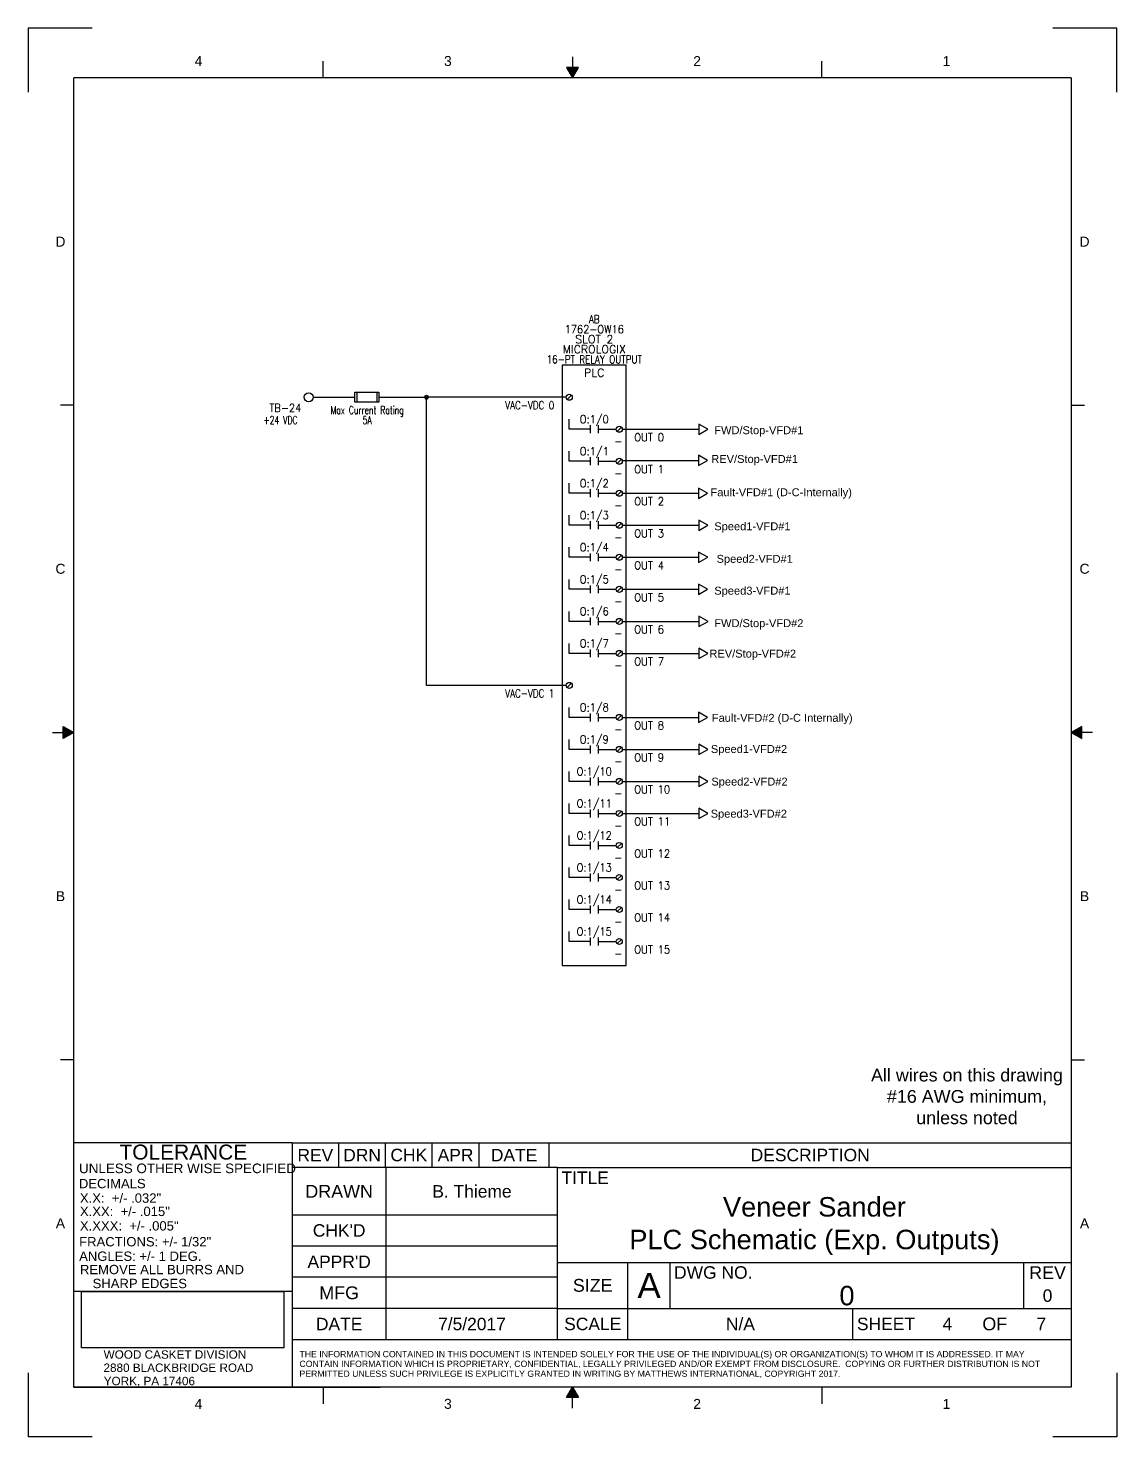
# Model space of a CAD drawing. Header units: inches. Extents: x 2 to 151, y 1 to 23.
# Drawn here: x 68.45 to 85.45, y 1.42 to 23.42 of the extents above; entities that cross this region are included whole.
import ezdxf
from ezdxf.enums import TextEntityAlignment as Align

# ---------------------------------------------------------------- set-up
doc = ezdxf.new("R2010")
doc.units = ezdxf.units.IN
doc.header["$MEASUREMENT"] = 0
for name, color, linetype in [('DESC', 150, 'Continuous'), ('LOC', 8, 'Continuous'), ('MISC', 7, 'Continuous'), ('SYMS', 7, 'Continuous'), ('TAGS', 150, 'Continuous'), ('TERMS', 123, 'Continuous'), ('Title Block Border', 7, 'Continuous'), ('Title Block Text', 7, 'Continuous'), ('WIRES', 7, 'Continuous')]:
    doc.layers.add(name, color=color, linetype=linetype)
doc.styles.add('Current-ANSI', font='arial.ttf')
doc.styles.add('DEFAULT-ANSI', font='arial.ttf')
doc.styles.get("Standard").update_dxf_attribs({"font": 'arial.ttf'})
doc.styles.add('Text Style5', font='arial.ttf')
doc.styles.add('WD', font='romans.shx')
picture_1 = doc.add_image_def('image1.png', size_in_pixel=(507, 141))

# ---------------------------------------------------------------- blocks, each defined once
blk = doc.blocks.new('Title Block A Portrait')
at = {"layer": 'Title Block Border'}
h = blk.add_hatch(color=256, dxfattribs=at)
h.dxf.hatch_style = 1
h.paths.add_polyline_path([(4.202, 10.693), (4.25, 10.611), (4.298, 10.693)])
h = blk.add_hatch(color=256, dxfattribs=at)
h.dxf.hatch_style = 1
h.paths.add_polyline_path([(0.273, 5.452), (0.356, 5.5), (0.273, 5.548)])
h = blk.add_hatch(color=256, dxfattribs=at)
h.dxf.hatch_style = 1
h.paths.add_polyline_path([(8.227, 5.548), (8.144, 5.5), (8.227, 5.452)])
h = blk.add_hatch(color=256, dxfattribs=at)
h.dxf.hatch_style = 1
h.paths.add_polyline_path([(4.298, 0.307), (4.25, 0.389), (4.202, 0.307)])
for p, q in [((0.5, 11), (0, 11)), ((0, 11), (0, 10.5)), ((8.5, 11), (8, 11)), ((8.5, 10.5), (8.5, 11)), ((2.303, 10.611), (2.303, 10.743)), ((4.298, 10.693), (4.202, 10.693)), ((4.202, 10.693), (4.25, 10.611)), ((4.25, 10.776), (4.25, 10.693)), ((4.25, 10.611), (4.298, 10.693)), ((4.25, 10.611), (4.298, 10.693)), ((6.197, 10.611), (6.197, 10.743)), ((0.356, 0.389), (0.356, 10.611)), ((8.144, 10.611), (0.356, 10.611)), ((8.144, 10.611), (8.144, 0.389)), ((0.356, 6.473), (0.356, 8.683)), ((0.356, 8.055), (0.252, 8.055)), ((8.144, 8.055), (8.248, 8.055)), ((0.191, 5.5), (0.273, 5.5)), ((0.273, 5.452), (0.273, 5.548)), ((0.273, 5.548), (0.356, 5.5)), ((0.356, 5.5), (0.273, 5.452)), ((0.356, 5.5), (0.273, 5.452)), ((8.227, 5.548), (8.144, 5.5)), ((8.144, 5.5), (8.227, 5.452)), ((8.144, 5.5), (8.227, 5.452)), ((8.227, 5.452), (8.227, 5.548)), ((8.309, 5.5), (8.227, 5.5)), ((0.356, 2.945), (0.252, 2.945)), ((8.144, 2.945), (8.248, 2.945)), ((2.06, 2.297), (0.356, 2.297)), ((2.06, 2.297), (2.06, 0.759)), ((2.06, 2.297), (8.144, 2.297)), ((2.425, 2.102), (2.425, 2.297)), ((2.79, 2.102), (2.79, 2.297)), ((3.155, 2.102), (3.155, 2.297)), ((3.52, 2.102), (3.52, 2.297)), ((4.067, 2.102), (4.067, 2.297)), ((4.133, 2.102), (2.06, 2.102)), ((2.796, 0.759), (2.796, 2.102)), ((4.133, 0.759), (4.133, 2.102)), ((4.133, 2.102), (8.144, 2.102)), ((4.133, 1.732), (2.06, 1.732)), ((4.133, 1.489), (2.06, 1.489)), ((4.133, 1.362), (8.144, 1.362)), ((4.683, 1.002), (4.683, 1.362)), ((5.013, 1.002), (5.013, 1.362)), ((7.774, 1.002), (7.774, 1.362)), ((4.133, 1.246), (2.06, 1.246)), ((2.06, 1.135), (0.356, 1.135)), ((4.133, 1.002), (2.06, 1.002)), ((4.133, 1.002), (8.144, 1.002)), ((4.683, 0.759), (4.683, 1.002)), ((6.44, 0.759), (6.44, 1.002)), ((2.06, 0.759), (8.144, 0.759)), ((2.06, 0.759), (2.06, 0.389)), ((0, 0.5), (0, 0)), ((8.5, 0.5), (8.5, 0)), ((8.144, 0.389), (0.356, 0.389)), ((0.356, 0.389), (2.747, 0.389)), ((2.303, 0.389), (2.303, 0.257)), ((4.202, 0.307), (4.25, 0.389)), ((4.25, 0.389), (4.298, 0.307)), ((4.25, 0.389), (4.298, 0.307)), ((6.197, 0.389), (6.197, 0.257)), ((4.298, 0.307), (4.202, 0.307)), ((4.25, 0.224), (4.25, 0.307)), ((0.5, 0), (0, 0)), ((8.5, 0), (8, 0))]:
    blk.add_line(p, q, dxfattribs=at)
at = {"layer": 'Title Block Border', "color": 5, "style": 'DEFAULT-ANSI'}
for s, height, p in [('DECIMALS', 0.073, (0.396, 1.941)), ('X.X:  +/- .032"', 0.07301, (0.404, 1.828)), ('X.XX:  +/- .015"', 0.07301, (0.404, 1.724)), ('X.XXX:  +/- .005"', 0.07301, (0.404, 1.611)), ('FRACTIONS: +/- 1/32"', 0.07301, (0.398, 1.487)), ('ANGLES: +/- 1 DEG.', 0.07301, (0.398, 1.374)), ('WOOD CASKET DIVISION', 0.06553, (0.589, 0.61)), ('2880 BLACKBRIDGE ROAD', 0.06553, (0.588, 0.507)), ('YORK, PA 17406', 0.06553, (0.59, 0.403))]:
    blk.add_text(s, height=height, dxfattribs=at).set_placement(p)
for s, p in [('THE INFORMATION CONTAINED IN THIS DOCUMENT IS INTENDED SOLELY FOR THE USE OF THE INDIVIDUAL(S) OR ORGANIZATION(S) TO WHOM IT IS ADDRESSED. IT MAY', (2.118, 0.646)), ('CONTAIN INFORMATION WHICH IS PROPRIETARY, CONFIDENTIAL, LEGALLY PRIVILEGED AND/OR EXEMPT FROM DISCLOSURE.  COPYING OR FURTHER DISTRIBUTION IS NOT', (2.118, 0.57)), ('PERMITTED UNLESS SUCH PRIVILEGE IS EXPLICITLY GRANTED IN WRITING BY MATTHEWS INTERNATIONAL, COPYRIGHT 2017.', (2.118, 0.493))]:
    blk.add_text(s, height=0.048673, dxfattribs=at).set_placement(p, align=Align.MIDDLE_LEFT)
at = {"layer": 'Title Block Border', "char_height": 0.0778, "attachment_point": 5, "style": 'Text Style5'}
for s, insert in [('4', (1.33, 10.743)), ('3', (3.277, 10.743)), ('2', (5.223, 10.743)), ('1', (7.17, 10.743)), ('D', (0.252, 9.333)), ('D', (8.248, 9.333)), ('C', (0.252, 6.778)), ('C', (8.248, 6.778)), ('B', (0.252, 4.222)), ('B', (8.248, 4.222)), ('A', (0.252, 1.667)), ('A', (8.248, 1.667)), ('4', (1.33, 0.257)), ('3', (3.277, 0.257)), ('2', (5.223, 0.257)), ('1', (7.17, 0.257))]:
    blk.add_mtext(s, dxfattribs=dict(at, insert=insert))
at = {"layer": 'Title Block Border', "color": 5, "attachment_point": 1, "style": 'DEFAULT-ANSI'}
for s, insert, char_height, width in [('TOLERANCE', (0.713, 2.282), 0.1168, 1.0081), ('\\fArial|b0|i0;\\H0.0750;UNLESS OTHER WISE SPECIFIED', (0.397, 2.134), 0.07301, 1.70843), ('{\\H1x;REMOVE ALL BURRS AND}', (0.404, 1.343), 0.07301, 2.13676), ('SHARP EDGES', (0.503, 1.234), 0.07301, 2.13676)]:
    blk.add_mtext(s, dxfattribs=dict(at, insert=insert, char_height=char_height, width=width))
at = {"layer": 'Title Block Border', "color": 7, "style": 'Current-ANSI'}
for s, insert, char_height, width, attachment_point in [('REV', (2.242, 2.2), 0.0973, 0.66161, 5), ('{\\H1x;DRN}', (2.607, 2.2), 0.0973, 0.66161, 5), ('CHK', (2.972, 2.2), 0.0973, 0.66161, 5), ('APR', (3.337, 2.2), 0.0973, 0.66161, 5), ('DATE', (3.794, 2.2), 0.0973, 0.66161, 5), ('DESCRIPTION', (6.106, 2.2), 0.09735, 0.66161, 5), ('{\\H1x;TITLE}', (4.164, 2.072), 0.09735, 0.72818, 1), ('\\fArial|b0|i0;\\H0.1000;DRAWN', (2.428, 1.917), 0.09735, 0.66161, 5), ("{\\H1x;CHK'D}", (2.428, 1.611), 0.09735, 0.83407, 5), ("{\\H1x;APPR'D}", (2.428, 1.367), 0.09735, 0.25168, 5), ('{\\H1x;DWG NO.}', (5.043, 1.332), 0.09735, 0.72818, 1), ('\\fArial|b0|i0;\\H0.1000;REV', (7.959, 1.332), 0.09735, 0.36409, 2), ('\\fArial|b0|i0;\\H0.1000;SIZE', (4.408, 1.182), 0.09735, 0.30235, 5), ('\\fArial|b0|i0;\\H0.1000;MFG', (2.428, 1.124), 0.09735, 0.38348, 5), ('{\\H1x;DATE}', (2.428, 0.881), 0.09735, 0.93418, 5), ('{\\H1x;SCALE}', (4.408, 0.881), 0.09735, 0.89927, 5), ('{\\H1x;SHEET}', (6.471, 0.881), 0.09735, 0.72818, 4), ('\\fArial|b0|i0;\\H0.1000;OF', (7.547, 0.881), 0.09735, 0.27259, 5)]:
    blk.add_mtext(s, dxfattribs=dict(at, insert=insert, char_height=char_height, width=width, attachment_point=attachment_point))
at = {"layer": 'Title Block Border', "insert": (4.848, 1.182), "char_height": 0.195, "attachment_point": 5}
blk.add_mtext_dynamic_manual_height_columns('A', width=0.32411, gutter_width=1, heights=[0], dxfattribs=at)
at = {"layer": 'Title Block Border'}
blk.add_attdef('SCALE', text='', height=0.0973, dxfattribs=at).set_placement((5.561, 0.881), align=Align.MIDDLE_CENTER)
at = {"layer": 'Title Block Text'}
for tag, height, p in [('DRAWN_BY', 0.0973, (3.465, 1.917)), ('TITLE1', 0.152, (6.139, 1.796)), ('CHECKED_BY', 0.0973, (3.465, 1.611)), ('TITLE2', 0.152, (6.139, 1.541)), ('APPROVED_BY', 0.0973, (3.465, 1.367)), ('MFG', 0.0973, (3.465, 1.124)), ('DWG_NO', 0.152, (6.393, 1.103)), ('REV', 0.0973, (7.959, 1.103)), ('DATE', 0.0973, (3.465, 0.881)), ('SHEET_NO', 0.0973, (7.177, 0.881)), ('SHEET_OF', 0.0973, (7.91, 0.881))]:
    blk.add_attdef(tag, text='', height=height, dxfattribs=at).set_placement(p, align=Align.MIDDLE_CENTER)
at = {"color": 8}
image = blk.add_image(picture_1, insert=(0.417, 0.696), size_in_units=(1.579, 0.439), dxfattribs=at)
image.dxf.flags = 15
image.dxf.unprotected_set("ltscale", 0)
blk = doc.blocks.new('PLCIO_6A2A')
at = {"layer": 'SYMS'}
for p, q in [((0.5, 0.5), (-0.5, 0.5)), ((-0.5, 0.5), (-0.5, -8.875)), ((0.5, -8.875), (0.5, 0.5)), ((-0.357, 0.033), (-0.424, -0.033)), ((-0.391, -0.5), (-0.391, -0.344)), ((-0.062, -0.438), (-0.062, -0.562)), ((0.062, -0.438), (0.062, -0.562)), ((-0.062, -0.5), (-0.391, -0.5)), ((0.062, -0.5), (0.344, -0.5)), ((0.357, -0.533), (0.424, -0.467)), ((-0.391, -1), (-0.391, -0.844)), ((-0.062, -1), (-0.391, -1)), ((-0.062, -0.938), (-0.062, -1.062)), ((0.062, -0.938), (0.062, -1.062)), ((0.062, -1), (0.344, -1)), ((0.357, -1.033), (0.424, -0.967)), ((-0.391, -1.5), (-0.391, -1.344)), ((-0.062, -1.5), (-0.391, -1.5)), ((-0.062, -1.438), (-0.062, -1.562)), ((0.062, -1.438), (0.062, -1.562)), ((0.062, -1.5), (0.344, -1.5)), ((0.357, -1.533), (0.424, -1.467)), ((-0.391, -2), (-0.391, -1.844)), ((-0.062, -1.938), (-0.062, -2.062)), ((0.062, -1.938), (0.062, -2.062)), ((0.357, -2.033), (0.424, -1.967)), ((-0.062, -2), (-0.391, -2)), ((0.062, -2), (0.344, -2)), ((-0.391, -2.5), (-0.391, -2.344)), ((-0.062, -2.5), (-0.391, -2.5)), ((-0.062, -2.438), (-0.062, -2.562)), ((0.062, -2.438), (0.062, -2.562)), ((0.062, -2.5), (0.344, -2.5)), ((0.357, -2.533), (0.424, -2.467)), ((-0.391, -3), (-0.391, -2.844)), ((-0.062, -3), (-0.391, -3)), ((-0.062, -2.938), (-0.062, -3.062)), ((0.062, -2.938), (0.062, -3.062)), ((0.062, -3), (0.344, -3)), ((0.357, -3.033), (0.424, -2.967)), ((-0.391, -3.5), (-0.391, -3.344)), ((-0.062, -3.5), (-0.391, -3.5)), ((-0.062, -3.438), (-0.062, -3.562)), ((0.062, -3.438), (0.062, -3.562)), ((0.062, -3.5), (0.344, -3.5)), ((0.357, -3.533), (0.424, -3.467)), ((-0.391, -4), (-0.391, -3.844)), ((-0.062, -3.938), (-0.062, -4.062)), ((0.062, -3.938), (0.062, -4.062)), ((-0.062, -4), (-0.391, -4)), ((0.062, -4), (0.344, -4)), ((0.357, -4.033), (0.424, -3.967)), ((-0.357, -4.467), (-0.424, -4.533)), ((-0.391, -5), (-0.391, -4.844)), ((-0.062, -5), (-0.391, -5)), ((-0.062, -4.938), (-0.062, -5.062)), ((0.062, -4.938), (0.062, -5.062)), ((0.062, -5), (0.344, -5)), ((0.357, -5.033), (0.424, -4.967)), ((-0.391, -5.5), (-0.391, -5.344)), ((-0.062, -5.5), (-0.391, -5.5)), ((-0.062, -5.438), (-0.062, -5.562)), ((0.062, -5.438), (0.062, -5.562)), ((0.062, -5.5), (0.344, -5.5)), ((0.357, -5.533), (0.424, -5.467)), ((-0.391, -6), (-0.391, -5.844)), ((-0.062, -5.938), (-0.062, -6.062)), ((0.062, -5.938), (0.062, -6.062)), ((-0.062, -6), (-0.391, -6)), ((0.062, -6), (0.344, -6)), ((0.357, -6.033), (0.424, -5.967)), ((-0.391, -6.5), (-0.391, -6.344)), ((-0.062, -6.5), (-0.391, -6.5)), ((-0.062, -6.438), (-0.062, -6.562)), ((0.062, -6.438), (0.062, -6.562)), ((0.062, -6.5), (0.344, -6.5)), ((0.357, -6.533), (0.424, -6.467)), ((-0.391, -7), (-0.391, -6.844)), ((-0.062, -7), (-0.391, -7)), ((-0.062, -6.938), (-0.062, -7.062)), ((0.062, -6.938), (0.062, -7.062)), ((0.062, -7), (0.344, -7)), ((0.357, -7.033), (0.424, -6.967)), ((-0.391, -7.5), (-0.391, -7.344)), ((-0.062, -7.438), (-0.062, -7.562)), ((0.062, -7.438), (0.062, -7.562)), ((0.357, -7.533), (0.424, -7.467)), ((-0.062, -7.5), (-0.391, -7.5)), ((0.062, -7.5), (0.344, -7.5)), ((-0.391, -8), (-0.391, -7.844)), ((-0.062, -8), (-0.391, -8)), ((-0.062, -7.938), (-0.062, -8.062)), ((0.062, -7.938), (0.062, -8.062)), ((0.062, -8), (0.344, -8)), ((0.357, -8.033), (0.424, -7.967)), ((-0.391, -8.5), (-0.391, -8.344)), ((-0.062, -8.5), (-0.391, -8.5)), ((-0.062, -8.438), (-0.062, -8.562)), ((0.062, -8.438), (0.062, -8.562)), ((0.062, -8.5), (0.344, -8.5)), ((0.357, -8.533), (0.424, -8.467)), ((-0.5, -8.875), (0.5, -8.875))]:
    blk.add_line(p, q, dxfattribs=at)
for centre in [(-0.391, 0), (0.391, -0.5), (0.391, -1), (0.391, -1.5), (0.391, -2), (0.391, -2.5), (0.391, -3), (0.391, -3.5), (0.391, -4), (-0.391, -4.5), (0.391, -5), (0.391, -5.5), (0.391, -6), (0.391, -6.5), (0.391, -7), (0.391, -7.5), (0.391, -8), (0.391, -8.5)]:
    blk.add_circle(centre, 0.0469, dxfattribs=at)
at = {"layer": 'SYMS', "style": 'WD'}
for tag, width, p in [('INST', 0.8, (0, 1.482)), ('LOC', 0.8, (0, 1.312)), ('MFG', 0.8, (0, 1.156)), ('CAT', 0.9, (0, 1)), ('DESC', 0.8, (0, 0.53))]:
    blk.add_attdef(tag, text='', height=0.125, dxfattribs=dict(at, width=width)).set_placement(p, align=Align.CENTER)
for tag, p in [('LINE1', (0, 0.844)), ('LINE2', (0, 0.688)), ('TAG', (0, 0.322))]:
    blk.add_attdef(tag, text='', height=0.125, dxfattribs=at).set_placement(p, align=Align.CENTER)
at = {"layer": 'SYMS', "linetype": 'Continuous', "style": 'WD', "flags": 9}
blk.add_attdef('ASSYCODE', text='', height=0.01, dxfattribs=at).set_placement((0.23, 1.071), align=Align.CENTER)
at = {"layer": 'SYMS', "style": 'WD', "flags": 1}
for tag, p in [('X4TERM01', (-0.438, 0)), ('X1TERM02', (0.438, -0.5)), ('X1TERM03', (0.438, -1)), ('X1TERM04', (0.438, -1.5)), ('X1TERM05', (0.438, -2)), ('X1TERM06', (0.438, -2.5)), ('X1TERM07', (0.438, -3)), ('X1TERM08', (0.438, -3.5)), ('X1TERM09', (0.438, -4)), ('X4TERM10', (-0.438, -4.5)), ('X1TERM11', (0.438, -5)), ('X1TERM12', (0.438, -5.5)), ('X1TERM13', (0.438, -6)), ('X1TERM14', (0.438, -6.5)), ('X1TERM15', (0.438, -7)), ('X1TERM16', (0.438, -7.5)), ('X1TERM17', (0.438, -8)), ('X1TERM18', (0.438, -8.5))]:
    blk.add_attdef(tag, p, '', height=0.01, dxfattribs=at)
at = {"layer": 'SYMS', "style": 'WD'}
for tag, width, p in [('TERMDESC01', 0.8, (-0.625, -0.062)), ('TERM02', 0.9, (0.438, -0.625)), ('TERM03', 0.9, (0.438, -1.125)), ('TERM04', 0.9, (0.438, -1.625)), ('TERM05', 0.9, (0.438, -2.125)), ('TERM06', 0.9, (0.438, -2.625)), ('TERM07', 0.9, (0.438, -3.125)), ('TERM08', 0.9, (0.438, -3.625)), ('TERM09', 0.9, (0.438, -4.125)), ('TERMDESC10', 0.8, (-0.625, -4.562)), ('TERM11', 0.9, (0.438, -5.125)), ('TERM12', 0.9, (0.438, -5.625)), ('TERM13', 0.9, (0.438, -6.125)), ('TERM14', 0.9, (0.438, -6.625)), ('TERM15', 0.9, (0.438, -7.125)), ('TERM16', 0.9, (0.438, -7.625)), ('TERM17', 0.9, (0.438, -8.125)), ('TERM18', 0.9, (0.438, -8.625))]:
    blk.add_attdef(tag, text='', height=0.125, dxfattribs=dict(at, width=width)).set_placement(p, align=Align.TOP_RIGHT)
at = {"layer": 'SYMS', "style": 'WD', "width": 0.9}
for tag, p in [('TERM01', (-0.438, -0.125)), ('TERMDESC02', (0.625, -0.562)), ('TERMDESC03', (0.625, -1.062)), ('TERMDESC04', (0.625, -1.562)), ('TERMDESC05', (0.625, -2.062)), ('TERMDESC06', (0.625, -2.562)), ('TERMDESC07', (0.625, -3.062)), ('TERMDESC08', (0.625, -3.562)), ('TERMDESC09', (0.625, -4.062)), ('TERM10', (-0.438, -4.594)), ('TERMDESC11', (0.625, -5.062)), ('TERMDESC12', (0.625, -5.562)), ('TERMDESC13', (0.625, -6.062)), ('TERMDESC14', (0.625, -6.562)), ('TERMDESC15', (0.625, -7.062)), ('TERMDESC16', (0.625, -7.562)), ('TERMDESC17', (0.625, -8.062)), ('TERMDESC18', (0.625, -8.562))]:
    blk.add_attdef(tag, text='', height=0.125, dxfattribs=at).set_placement(p, align=Align.TOP_LEFT)
for tag, p in [('DESCA02', (-0.688, -0.469)), ('DESCB02', (-0.688, -0.625)), ('DESCC02', (-0.688, -0.781)), ('DESCD02', (-0.688, -0.938)), ('DESCA03', (-0.688, -0.969)), ('DESCB03', (-0.688, -1.125)), ('DESCE02', (-0.688, -1.094)), ('DESCC03', (-0.688, -1.281)), ('DESCD03', (-0.688, -1.438)), ('DESCB04', (-0.688, -1.625)), ('DESCE03', (-0.688, -1.594)), ('DESCA04', (-0.688, -1.469)), ('DESCC04', (-0.688, -1.781)), ('DESCD04', (-0.688, -1.938)), ('DESCE04', (-0.688, -2.094)), ('DESCA05', (-0.688, -1.969)), ('DESCB05', (-0.688, -2.125)), ('DESCC05', (-0.688, -2.281)), ('DESCD05', (-0.688, -2.438)), ('DESCA06', (-0.688, -2.469)), ('DESCB06', (-0.688, -2.625)), ('DESCE05', (-0.688, -2.594)), ('DESCC06', (-0.688, -2.781)), ('DESCD06', (-0.688, -2.938)), ('DESCA07', (-0.688, -2.969)), ('DESCB07', (-0.688, -3.125)), ('DESCE06', (-0.688, -3.094)), ('DESCC07', (-0.688, -3.281)), ('DESCD07', (-0.688, -3.438)), ('DESCB08', (-0.688, -3.625)), ('DESCE07', (-0.688, -3.594)), ('DESCA08', (-0.688, -3.469)), ('DESCC08', (-0.688, -3.781)), ('DESCD08', (-0.688, -3.938)), ('DESCA09', (-0.688, -3.969)), ('DESCB09', (-0.688, -4.125)), ('DESCC09', (-0.688, -4.281)), ('DESCE08', (-0.688, -4.094)), ('DESCD09', (-0.688, -4.438)), ('DESCE09', (-0.688, -4.594)), ('DESCB11', (-0.688, -5.125)), ('DESCA11', (-0.688, -4.969)), ('DESCC11', (-0.688, -5.281)), ('DESCD11', (-0.688, -5.438)), ('DESCB12', (-0.688, -5.625)), ('DESCE11', (-0.688, -5.594)), ('DESCA12', (-0.688, -5.469)), ('DESCC12', (-0.688, -5.781)), ('DESCD12', (-0.688, -5.938)), ('DESCA13', (-0.688, -5.969)), ('DESCB13', (-0.688, -6.125)), ('DESCC13', (-0.688, -6.281)), ('DESCE12', (-0.688, -6.094)), ('DESCD13', (-0.688, -6.438)), ('DESCA14', (-0.688, -6.469)), ('DESCB14', (-0.688, -6.625)), ('DESCE13', (-0.688, -6.594)), ('DESCC14', (-0.688, -6.781)), ('DESCD14', (-0.688, -6.938)), ('DESCB15', (-0.688, -7.125)), ('DESCE14', (-0.688, -7.094)), ('DESCA15', (-0.688, -6.969)), ('DESCC15', (-0.688, -7.281)), ('DESCD15', (-0.688, -7.438)), ('DESCE15', (-0.688, -7.594)), ('DESCA16', (-0.688, -7.469)), ('DESCB16', (-0.688, -7.625)), ('DESCC16', (-0.688, -7.781)), ('DESCD16', (-0.688, -7.938)), ('DESCA17', (-0.688, -7.969)), ('DESCB17', (-0.688, -8.125)), ('DESCE16', (-0.688, -8.094)), ('DESCC17', (-0.688, -8.281)), ('DESCD17', (-0.688, -8.438)), ('DESCA18', (-0.688, -8.469)), ('DESCB18', (-0.688, -8.625)), ('DESCE17', (-0.688, -8.594)), ('DESCC18', (-0.688, -8.781)), ('DESCD18', (-0.688, -8.938)), ('DESCE18', (-0.688, -9.094))]:
    blk.add_attdef(tag, text='', height=0.125, dxfattribs=at).set_placement(p, align=Align.RIGHT)
for tag, p in [('TAGA02', (0, -0.344)), ('TAGA03', (0, -0.844)), ('TAGA04', (0, -1.344)), ('TAGA05', (0, -1.844)), ('TAGA06', (0, -2.344)), ('TAGA07', (0, -2.844)), ('TAGA08', (0, -3.344)), ('TAGA09', (0, -3.844)), ('TAGA11', (0, -4.844)), ('TAGA12', (0, -5.344)), ('TAGA13', (0, -5.844)), ('TAGA14', (0, -6.344)), ('TAGA15', (0, -6.844)), ('TAGA16', (0, -7.344)), ('TAGA17', (0, -7.844)), ('TAGA18', (0, -8.344))]:
    blk.add_attdef(tag, text='', height=0.125, dxfattribs=at).set_placement(p, align=Align.MIDDLE_CENTER)
blk = doc.blocks.new('HT0W02')
blk.add_circle((0, 0), 0.0699)
at = {"style": 'WD'}
for tag, p, width in [('INST', (0.062, 0.42), 0.7), ('LOC', (0.062, 0.25), 0.7), ('DESC1', (0.053, -0.385), 0.8)]:
    blk.add_attdef(tag, p, '', height=0.125, dxfattribs=dict(at, width=width))
at = {"linetype": 'Continuous', "style": 'WD', "width": 0.8, "flags": 8}
blk.add_attdef('WIRENO', text='', height=0.125, dxfattribs=at).set_placement((0, 0.094), align=Align.CENTER)
at = {"style": 'WD', "flags": 1}
for tag, p, height in [('X4TERM01', (-0.07, 0), 0.0125), ('X4TERMDESC01', (-0.055, -0.023), 0.025), ('X2TERMDESC01', (-0.006, 0.029), 0.025), ('STRIPSEQ', (0, 0), 0.00125), ('X2TERM01', (0, 0.07), 0.0125), ('X1TERMDESC01', (0.039, -0.003), 0.025), ('X1TERM01', (0.07, 0), 0.0125), ('LINKTERM', (0, -0.002), 0.00125), ('X8TERM01', (0, -0.07), 0.0125), ('X8TERMDESC01', (0, -0.054), 0.025)]:
    blk.add_attdef(tag, p, '', height=height, dxfattribs=at)
at = {"linetype": 'Continuous', "style": 'WD'}
for tag, p, height, width, flags in [('TAGSTRIP', (0.053, -0.229), 0.125, 0.9, 8), ('DESC2', (0.053, -0.541), 0.125, 0.8, 8), ('CAT', (0.213, -0.406), 0.109, 0.8, 1), ('DESC3', (0.053, -0.698), 0.125, 0.8, 8)]:
    blk.add_attdef(tag, p, '', height=height, dxfattribs=dict(at, width=width, flags=flags))
at = {"linetype": 'Continuous', "style": 'WD', "width": 0.8, "flags": 1}
blk.add_attdef('MFG', text='', height=0.109, dxfattribs=at).set_placement((0.088, -0.406), align=Align.RIGHT)
at = {"style": 'WD', "width": 0.7, "flags": 1}
blk.add_attdef('ASSYCODE', (0.062, -0.281), '', height=0.01, dxfattribs=at)
blk = doc.blocks.new('HFU0')
for p, q in [((-0.188, -0.078), (-0.188, 0.078)), ((-0.188, 0.078), (0.188, 0.078)), ((-0.156, 0.078), (-0.156, -0.078)), ((0.156, 0.078), (0.156, -0.078)), ((0.188, 0.078), (0.188, -0.078)), ((0.188, -0.078), (-0.188, -0.078))]:
    blk.add_line(p, q)
at = {"style": 'WD', "width": 0.7}
for tag, p in [('INST', (0, 0.328)), ('LOC', (0, 0.172)), ('DESC1', (0.007, -0.262)), ('DESC2', (0.007, -0.419)), ('DESC3', (0, -0.578))]:
    blk.add_attdef(tag, text='', height=0.125, dxfattribs=at).set_placement(p, align=Align.CENTER)
at = {"style": 'WD', "flags": 1}
for tag, p in [('X4TERM01', (-0.188, 0)), ('X1TERM02', (0.188, 0))]:
    blk.add_attdef(tag, p, '', height=0.01, dxfattribs=at)
at = {"style": 'WD', "width": 0.7}
blk.add_attdef('RATING1', text='', height=0.0938, dxfattribs=at).set_placement((0, 0), align=Align.MIDDLE_CENTER)
at = {"linetype": 'Continuous', "style": 'WD', "flags": 9}
for tag, p in [('ASSYCODE', (0.156, 0.118)), ('MFG', (0.156, 0.083)), ('CAT', (0.156, 0.102))]:
    blk.add_attdef(tag, text='', height=0.01, dxfattribs=at).set_placement(p, align=Align.CENTER)
at = {"linetype": 'Continuous', "style": 'WD', "width": 0.7, "flags": 8}
blk.add_attdef('TERM01', text='', height=0.1, dxfattribs=at).set_placement((-0.25, -0.016), align=Align.TOP_RIGHT)
blk.add_attdef('TERM02', text='', height=0.1, dxfattribs=at).set_placement((0.25, -0.016), align=Align.TOP_LEFT)
blk = doc.blocks.new('WDDOT')
for radius in [0.03, 0.0187, 0.00929]:
    blk.add_circle((0, 0), radius)
blk = doc.blocks.new('HT0_05')
blk.add_lwpolyline([(0.081, -0.063), (0, 0.078), (-0.081, -0.063)], close=True)
at = {"style": 'WD', "flags": 1}
for tag, p in [('X4TERM01', (-0.045, 0)), ('X2TERM01', (0, 0.078)), ('X1TERM01', (0.045, 0)), ('X8TERM01', (0, -0.063))]:
    blk.add_attdef(tag, p, '', height=0.01, dxfattribs=at)

msp = doc.modelspace()

# ---------------------------------------------------------------- linework, layer by layer
at = {"layer": 'WIRES'}
for p, q in [((72.901, 17.659), (73.552, 17.659)), ((73.927, 17.659), (74.672, 17.659)), ((76.855, 17.659), (74.672, 17.659)), ((74.672, 13.159), (74.672, 17.659)), ((77.73, 17.159), (78.923, 17.159)), ((77.728, 16.672), (78.921, 16.672)), ((77.726, 16.159), (78.919, 16.159)), ((77.73, 15.659), (78.923, 15.659)), ((77.729, 15.159), (78.923, 15.159)), ((77.728, 14.659), (78.922, 14.659)), ((77.734, 14.159), (78.928, 14.159)), ((77.733, 13.659), (78.927, 13.659)), ((76.855, 13.159), (74.672, 13.159)), ((77.726, 12.659), (78.919, 12.659)), ((77.73, 12.159), (78.924, 12.159)), ((77.73, 11.659), (78.923, 11.659)), ((77.731, 11.159), (78.924, 11.159))]:
    msp.add_line(p, q, dxfattribs=at)

# ---------------------------------------------------------------- block references
at = {"xscale": 2, "yscale": 2, "zscale": 2}
msp.add_blockref('Title Block A Portrait', (68.452, 1.423), dxfattribs=at).add_auto_attribs({'DWG_NO': '0', 'REV': '0', 'TITLE1': 'Veneer Sander', 'TITLE2': 'PLC Schematic (Exp. Outputs)', 'DRAWN_BY': 'B. Thieme', 'DATE': '7/5/2017', 'SCALE': 'N/A', 'SHEET_NO': '4', 'SHEET_OF': '7'})
at = {"layer": 'DESC'}
ref = msp.add_blockref('PLCIO_6A2A', (77.292, 17.659), dxfattribs=at)
ref.add_attrib('MFG', 'AB', dxfattribs={"layer": 'MISC', "height": 0.125, "style": 'WD', "width": 0.8}).set_placement((77.292, 18.815), align=Align.CENTER)
ref.add_attrib('LINE2', 'MICROLOGIX', dxfattribs={"layer": 'MISC', "height": 0.125, "style": 'WD'}).set_placement((77.292, 18.346), align=Align.CENTER)
ref.add_attrib('DESC', '16-PT RELAY OUTPUT', dxfattribs={"height": 0.125, "style": 'WD', "width": 0.8}).set_placement((77.292, 18.188), align=Align.CENTER)
ref.add_attrib('LINE1', 'SLOT 2', dxfattribs={"layer": 'MISC', "height": 0.125, "style": 'WD'}).set_placement((77.292, 18.503), align=Align.CENTER)
ref.add_attrib('TAG', 'PLC', dxfattribs={"layer": 'TAGS', "height": 0.125, "style": 'WD'}).set_placement((77.292, 17.98), align=Align.CENTER)
ref.add_attrib('CAT', '1762-OW16', dxfattribs={"layer": 'MISC', "height": 0.125, "style": 'WD', "width": 0.9}).set_placement((77.292, 18.659), align=Align.CENTER)
ref.add_attrib('TERMDESC01', 'VAC-VDC 0', dxfattribs={"layer": 'TERMS', "height": 0.125, "style": 'WD', "width": 0.8}).set_placement((76.667, 17.596), align=Align.TOP_RIGHT)
ref.add_attrib('TERM02', '-', dxfattribs={"layer": 'TERMS', "height": 0.125, "style": 'WD', "width": 0.9}).set_placement((77.73, 17.034), align=Align.TOP_RIGHT)
ref.add_attrib('TAGA02', 'O:1/0', dxfattribs={"layer": 'TAGS', "height": 0.125, "style": 'WD', "width": 0.9}).set_placement((77.292, 17.315), align=Align.MIDDLE_CENTER)
ref.add_attrib('TERMDESC02', 'OUT 0', dxfattribs={"layer": 'TERMS', "height": 0.125, "style": 'WD', "width": 0.9}).set_placement((77.917, 17.096), align=Align.TOP_LEFT)
ref.add_attrib('TERM03', '-', dxfattribs={"layer": 'TERMS', "height": 0.125, "style": 'WD', "width": 0.9}).set_placement((77.73, 16.534), align=Align.TOP_RIGHT)
ref.add_attrib('TAGA03', 'O:1/1', dxfattribs={"layer": 'TAGS', "height": 0.125, "style": 'WD', "width": 0.9}).set_placement((77.292, 16.815), align=Align.MIDDLE_CENTER)
ref.add_attrib('TERMDESC03', 'OUT 1', dxfattribs={"layer": 'TERMS', "height": 0.125, "style": 'WD', "width": 0.9}).set_placement((77.917, 16.596), align=Align.TOP_LEFT)
ref.add_attrib('TERM04', '-', dxfattribs={"layer": 'TERMS', "height": 0.125, "style": 'WD', "width": 0.9}).set_placement((77.73, 16.034), align=Align.TOP_RIGHT)
ref.add_attrib('TAGA04', 'O:1/2', dxfattribs={"layer": 'TAGS', "height": 0.125, "style": 'WD', "width": 0.9}).set_placement((77.292, 16.315), align=Align.MIDDLE_CENTER)
ref.add_attrib('TERMDESC04', 'OUT 2', dxfattribs={"layer": 'TERMS', "height": 0.125, "style": 'WD', "width": 0.9}).set_placement((77.917, 16.096), align=Align.TOP_LEFT)
ref.add_attrib('TERM05', '-', dxfattribs={"layer": 'TERMS', "height": 0.125, "style": 'WD', "width": 0.9}).set_placement((77.73, 15.534), align=Align.TOP_RIGHT)
ref.add_attrib('TAGA05', 'O:1/3', dxfattribs={"layer": 'TAGS', "height": 0.125, "style": 'WD', "width": 0.9}).set_placement((77.292, 15.815), align=Align.MIDDLE_CENTER)
ref.add_attrib('TERMDESC05', 'OUT 3', dxfattribs={"layer": 'TERMS', "height": 0.125, "style": 'WD', "width": 0.9}).set_placement((77.917, 15.596), align=Align.TOP_LEFT)
ref.add_attrib('TERM06', '-', dxfattribs={"layer": 'TERMS', "height": 0.125, "style": 'WD', "width": 0.9}).set_placement((77.73, 15.034), align=Align.TOP_RIGHT)
ref.add_attrib('TAGA06', 'O:1/4', dxfattribs={"layer": 'TAGS', "height": 0.125, "style": 'WD', "width": 0.9}).set_placement((77.292, 15.315), align=Align.MIDDLE_CENTER)
ref.add_attrib('TERMDESC06', 'OUT 4', dxfattribs={"layer": 'TERMS', "height": 0.125, "style": 'WD', "width": 0.9}).set_placement((77.917, 15.096), align=Align.TOP_LEFT)
ref.add_attrib('TERM07', '-', dxfattribs={"layer": 'TERMS', "height": 0.125, "style": 'WD', "width": 0.9}).set_placement((77.73, 14.534), align=Align.TOP_RIGHT)
ref.add_attrib('TAGA07', 'O:1/5', dxfattribs={"layer": 'TAGS', "height": 0.125, "style": 'WD', "width": 0.9}).set_placement((77.292, 14.815), align=Align.MIDDLE_CENTER)
ref.add_attrib('TERMDESC07', 'OUT 5', dxfattribs={"layer": 'TERMS', "height": 0.125, "style": 'WD', "width": 0.9}).set_placement((77.917, 14.596), align=Align.TOP_LEFT)
ref.add_attrib('TERM08', '-', dxfattribs={"layer": 'TERMS', "height": 0.125, "style": 'WD', "width": 0.9}).set_placement((77.73, 14.034), align=Align.TOP_RIGHT)
ref.add_attrib('TAGA08', 'O:1/6', dxfattribs={"layer": 'TAGS', "height": 0.125, "style": 'WD', "width": 0.9}).set_placement((77.292, 14.315), align=Align.MIDDLE_CENTER)
ref.add_attrib('TERMDESC08', 'OUT 6', dxfattribs={"layer": 'TERMS', "height": 0.125, "style": 'WD', "width": 0.9}).set_placement((77.917, 14.096), align=Align.TOP_LEFT)
ref.add_attrib('TERM09', '-', dxfattribs={"layer": 'TERMS', "height": 0.125, "style": 'WD', "width": 0.9}).set_placement((77.73, 13.534), align=Align.TOP_RIGHT)
ref.add_attrib('TAGA09', 'O:1/7', dxfattribs={"layer": 'TAGS', "height": 0.125, "style": 'WD', "width": 0.9}).set_placement((77.292, 13.815), align=Align.MIDDLE_CENTER)
ref.add_attrib('TERMDESC09', 'OUT 7', dxfattribs={"layer": 'TERMS', "height": 0.125, "style": 'WD', "width": 0.9}).set_placement((77.917, 13.596), align=Align.TOP_LEFT)
ref.add_attrib('TERMDESC10', 'VAC-VDC 1', dxfattribs={"layer": 'TERMS', "height": 0.125, "style": 'WD', "width": 0.8}).set_placement((76.667, 13.096), align=Align.TOP_RIGHT)
ref.add_attrib('TERM11', '-', dxfattribs={"layer": 'TERMS', "height": 0.125, "style": 'WD', "width": 0.9}).set_placement((77.73, 12.534), align=Align.TOP_RIGHT)
ref.add_attrib('TAGA11', 'O:1/8', dxfattribs={"layer": 'TAGS', "height": 0.125, "style": 'WD', "width": 0.9}).set_placement((77.292, 12.815), align=Align.MIDDLE_CENTER)
ref.add_attrib('TERMDESC11', 'OUT 8', dxfattribs={"layer": 'TERMS', "height": 0.125, "style": 'WD', "width": 0.9}).set_placement((77.917, 12.596), align=Align.TOP_LEFT)
ref.add_attrib('TERM12', '-', dxfattribs={"layer": 'TERMS', "height": 0.125, "style": 'WD', "width": 0.9}).set_placement((77.73, 12.034), align=Align.TOP_RIGHT)
ref.add_attrib('TAGA12', 'O:1/9', dxfattribs={"layer": 'TAGS', "height": 0.125, "style": 'WD', "width": 0.9}).set_placement((77.292, 12.315), align=Align.MIDDLE_CENTER)
ref.add_attrib('TERMDESC12', 'OUT 9', dxfattribs={"layer": 'TERMS', "height": 0.125, "style": 'WD', "width": 0.9}).set_placement((77.917, 12.096), align=Align.TOP_LEFT)
ref.add_attrib('TERM13', '-', dxfattribs={"layer": 'TERMS', "height": 0.125, "style": 'WD', "width": 0.9}).set_placement((77.73, 11.534), align=Align.TOP_RIGHT)
ref.add_attrib('TAGA13', 'O:1/10', dxfattribs={"layer": 'TAGS', "height": 0.125, "style": 'WD', "width": 0.9}).set_placement((77.292, 11.815), align=Align.MIDDLE_CENTER)
ref.add_attrib('TERMDESC13', 'OUT 10', dxfattribs={"layer": 'TERMS', "height": 0.125, "style": 'WD', "width": 0.9}).set_placement((77.917, 11.596), align=Align.TOP_LEFT)
ref.add_attrib('TERM14', '-', dxfattribs={"layer": 'TERMS', "height": 0.125, "style": 'WD', "width": 0.9}).set_placement((77.73, 11.034), align=Align.TOP_RIGHT)
ref.add_attrib('TAGA14', 'O:1/11', dxfattribs={"layer": 'TAGS', "height": 0.125, "style": 'WD', "width": 0.9}).set_placement((77.292, 11.315), align=Align.MIDDLE_CENTER)
ref.add_attrib('TERMDESC14', 'OUT 11', dxfattribs={"layer": 'TERMS', "height": 0.125, "style": 'WD', "width": 0.9}).set_placement((77.917, 11.096), align=Align.TOP_LEFT)
ref.add_attrib('TERM15', '-', dxfattribs={"layer": 'TERMS', "height": 0.125, "style": 'WD', "width": 0.9}).set_placement((77.73, 10.534), align=Align.TOP_RIGHT)
ref.add_attrib('TAGA15', 'O:1/12', dxfattribs={"layer": 'TAGS', "height": 0.125, "style": 'WD', "width": 0.9}).set_placement((77.292, 10.815), align=Align.MIDDLE_CENTER)
ref.add_attrib('TERMDESC15', 'OUT 12', dxfattribs={"layer": 'TERMS', "height": 0.125, "style": 'WD', "width": 0.9}).set_placement((77.917, 10.596), align=Align.TOP_LEFT)
ref.add_attrib('TERM16', '-', dxfattribs={"layer": 'TERMS', "height": 0.125, "style": 'WD', "width": 0.9}).set_placement((77.73, 10.034), align=Align.TOP_RIGHT)
ref.add_attrib('TAGA16', 'O:1/13', dxfattribs={"layer": 'TAGS', "height": 0.125, "style": 'WD', "width": 0.9}).set_placement((77.292, 10.315), align=Align.MIDDLE_CENTER)
ref.add_attrib('TERMDESC16', 'OUT 13', dxfattribs={"layer": 'TERMS', "height": 0.125, "style": 'WD', "width": 0.9}).set_placement((77.917, 10.096), align=Align.TOP_LEFT)
ref.add_attrib('TERM17', '-', dxfattribs={"layer": 'TERMS', "height": 0.125, "style": 'WD', "width": 0.9}).set_placement((77.73, 9.534), align=Align.TOP_RIGHT)
ref.add_attrib('TAGA17', 'O:1/14', dxfattribs={"layer": 'TAGS', "height": 0.125, "style": 'WD', "width": 0.9}).set_placement((77.292, 9.815), align=Align.MIDDLE_CENTER)
ref.add_attrib('TERMDESC17', 'OUT 14', dxfattribs={"layer": 'TERMS', "height": 0.125, "style": 'WD', "width": 0.9}).set_placement((77.917, 9.596), align=Align.TOP_LEFT)
ref.add_attrib('TERM18', '-', dxfattribs={"layer": 'TERMS', "height": 0.125, "style": 'WD', "width": 0.9}).set_placement((77.73, 9.034), align=Align.TOP_RIGHT)
ref.add_attrib('TAGA18', 'O:1/15', dxfattribs={"layer": 'TAGS', "height": 0.125, "style": 'WD', "width": 0.9}).set_placement((77.292, 9.315), align=Align.MIDDLE_CENTER)
ref.add_attrib('TERMDESC18', 'OUT 15', dxfattribs={"layer": 'TERMS', "height": 0.125, "style": 'WD', "width": 0.9}).set_placement((77.917, 9.096), align=Align.TOP_LEFT)
at = {"layer": 'SYMS'}
ref = msp.add_blockref('HT0W02', (72.831, 17.659), dxfattribs=at)
ref.add_attrib('LOC', '+24 VDC', (72.126, 17.24), dxfattribs={"layer": 'LOC', "height": 0.125, "style": 'WD', "width": 0.7})
ref.add_attrib('TAGSTRIP', 'TB-24', (72.22, 17.43), dxfattribs={"layer": 'TAGS', "linetype": 'Continuous', "height": 0.125, "style": 'WD', "width": 0.9, "flags": 8})
ref = msp.add_blockref('HFU0', (73.739, 17.659), dxfattribs=at)
ref.add_attrib('DESC1', 'Max Current Rating', dxfattribs={"layer": 'DESC', "height": 0.125, "style": 'WD', "width": 0.7}).set_placement((73.746, 17.397), align=Align.CENTER)
ref.add_attrib('DESC2', '5A', dxfattribs={"layer": 'DESC', "height": 0.125, "style": 'WD', "width": 0.7}).set_placement((73.746, 17.24), align=Align.CENTER)
msp.add_blockref('WDDOT', (74.672, 17.659), dxfattribs=at)
at = {"layer": 'SYMS', "rotation": 270}
for p in [(78.986, 17.159), (78.984, 16.672), (78.982, 16.159), (78.986, 15.659), (78.985, 15.159), (78.984, 14.659), (78.99, 14.159), (78.989, 13.659), (78.982, 12.659), (78.986, 12.159), (78.986, 11.659), (78.987, 11.159)]:
    msp.add_blockref('HT0_05', p, dxfattribs=at)

# ---------------------------------------------------------------- texts
at = {"layer": 'DESC'}
for s, width, heights, insert, char_height, attachment_point in [('FWD/Stop-VFD#1', 1.87228, [0.147], (79.166, 17.206), 0.12369, 1), ('REV/Stop-VFD#1', 1.87228, [0.147], (79.119, 16.757), 0.12369, 1), ('Fault-VFD#1 (D-C-Internally)', 2.23402, [0.147], (79.107, 16.237), 0.12369, 1), ('Speed1-VFD#1', 1.87228, [0.147], (79.166, 15.705), 0.12369, 1), ('Speed2-VFD#1', 1.87228, [0.147], (79.202, 15.197), 0.12369, 1), ('Speed3-VFD#1', 1.87228, [0.147], (79.166, 14.7), 0.12369, 1), ('FWD/Stop-VFD#2', 1.87228, [0.147], (79.166, 14.192), 0.12369, 1), ('REV/Stop-VFD#2', 1.87228, [0.147], (79.09, 13.717), 0.12369, 1), ('Fault-VFD#2 (D-C Internally)', 2.34298, [0.127], (79.128, 12.714), 0.12369, 1), ('Speed1-VFD#2', 1.87228, [0.147], (79.113, 12.227), 0.12369, 1), ('Speed2-VFD#2', 1.87228, [0.147], (79.12, 11.718), 0.12369, 1), ('Speed3-VFD#2', 1.87228, [0.147], (79.11, 11.217), 0.12369, 1), ('All wires on this drawing #16 AWG minimum, unless noted', 3.00028, [0], (83.112, 6.738), 0.2, 5)]:
    msp.add_mtext_dynamic_manual_height_columns(s, width=width, gutter_width=1, heights=heights, dxfattribs=dict(at, insert=insert, char_height=char_height, attachment_point=attachment_point))

doc.saveas('drawing.dxf')
